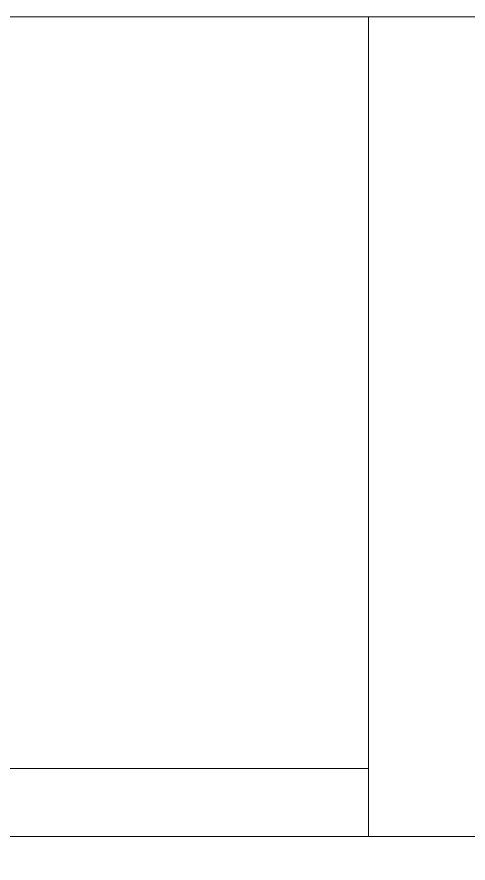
# Model space of a CAD drawing. Header units: millimetres. Extents: x -46169 to 237885, y -84465 to 18123.
# Drawn here: x 168010.8 to 168090.1, y -80652 to -80503.3 of the extents above; entities that cross this region are included whole.
import ezdxf

# ---------------------------------------------------------------- set-up
doc = ezdxf.new("R2010")
doc.units = ezdxf.units.MM
doc.header["$MEASUREMENT"] = 0
doc.linetypes.add('Wipeout_Contour', pattern=[1000, 0, -1000])
doc.layers.add('New_A-20-M_Floor_Slab', color=7, linetype='Continuous')
doc.layers.add('New_A-35-M_FFE_Fixed', color=7, linetype='Continuous')
doc.layers.add('New_A-35-M_FFE_Fixed_Pen_No__1', color=7, linetype='Continuous', lineweight=13)

# ---------------------------------------------------------------- blocks, each defined once
blk = doc.blocks.new('Section Elem_153_3', base_point=(129666.67, -84332.61))
at = {"color": 254, "linetype": 'Wipeout_Contour', "lineweight": 0, "ltscale": 745609.362713}
blk.add_wipeout([(168102.61, -80503.33), (168072.61, -80503.33), (168072.61, -80647.33), (168102.61, -80647.33)], dxfattribs=at).dxf.layer = 'New_A-35-M_FFE_Fixed'
at = {"color": 254, "linetype": 'Wipeout_Contour', "lineweight": 0, "ltscale": 1116818.557601347}
blk.add_wipeout([(167601.61, -80346.96), (167601.61, -80503.33), (167631.61, -80503.33), (168072.61, -80503.33), (168102.61, -80503.33), (168102.61, -80346.96)], dxfattribs=at).dxf.layer = 'New_A-35-M_FFE_Fixed'
at = {"color": 254, "linetype": 'Wipeout_Contour', "lineweight": 0, "ltscale": 1117368.755656281}
blk.add_wipeout([(167601.61, -80647.33), (167601.61, -80695.83), (168102.61, -80695.83), (168102.61, -80647.33), (168072.61, -80647.33), (167631.61, -80647.33)], dxfattribs=at).dxf.layer = 'New_A-35-M_FFE_Fixed'
at = {"color": 254, "linetype": 'Wipeout_Contour', "lineweight": 0, "ltscale": 744874.368474}
blk.add_wipeout([(167631.61, -80647.33), (168072.61, -80647.33), (168072.61, -80635.33), (167631.61, -80635.33)], dxfattribs=at).dxf.layer = 'New_A-35-M_FFE_Fixed'
at = {"layer": 'New_A-35-M_FFE_Fixed_Pen_No__1', "linetype": 'Continuous'}
for q in [(167631.61, -80647.33), (168102.61, -80647.33)]:
    blk.add_line((168072.61, -80647.33), q, dxfattribs=at)
at = {"color": 254, "linetype": 'Wipeout_Contour', "lineweight": 0, "ltscale": 744749.734116}
blk.add_wipeout([(167631.61, -80635.33), (168072.61, -80635.33), (168072.61, -80503.33), (167631.61, -80503.33)], dxfattribs=at).dxf.layer = 'New_A-35-M_FFE_Fixed'
at = {"layer": 'New_A-35-M_FFE_Fixed_Pen_No__1', "linetype": 'Continuous'}
for p, q in [((168072.61, -80503.33), (167631.61, -80503.33)), ((168072.61, -80503.33), (168102.61, -80503.33)), ((168072.61, -80647.33), (168072.61, -80503.33)), ((168072.61, -80635.33), (167631.61, -80635.33))]:
    blk.add_line(p, q, dxfattribs=at)
blk = doc.blocks.new('Section Elem_177_3', base_point=(129666.67, -84332.61))
at = {"color": 254, "linetype": 'Wipeout_Contour', "lineweight": 0, "ltscale": 1489831.577208321}
blk.add_wipeout([(167582.11, -80735.11), (168122.11, -80735.11), (168122.11, -80615.11), (168102.61, -80615.11), (168102.61, -80695.83), (167601.61, -80695.83), (167601.61, -80615.11), (167582.11, -80615.11)], dxfattribs=at).dxf.layer = 'New_A-20-M_Floor_Slab'

msp = doc.modelspace()

# ---------------------------------------------------------------- block references
at = {"layer": 'New_A-35-M_FFE_Fixed'}
msp.add_blockref('Section Elem_153_3', (129666.67, -84332.61), dxfattribs=at)

# ---------------------------------------------------------------- next in the draw order: block references
at = {"layer": 'New_A-20-M_Floor_Slab'}
msp.add_blockref('Section Elem_177_3', (129666.67, -84332.61), dxfattribs=at)

doc.saveas('drawing.dxf')
